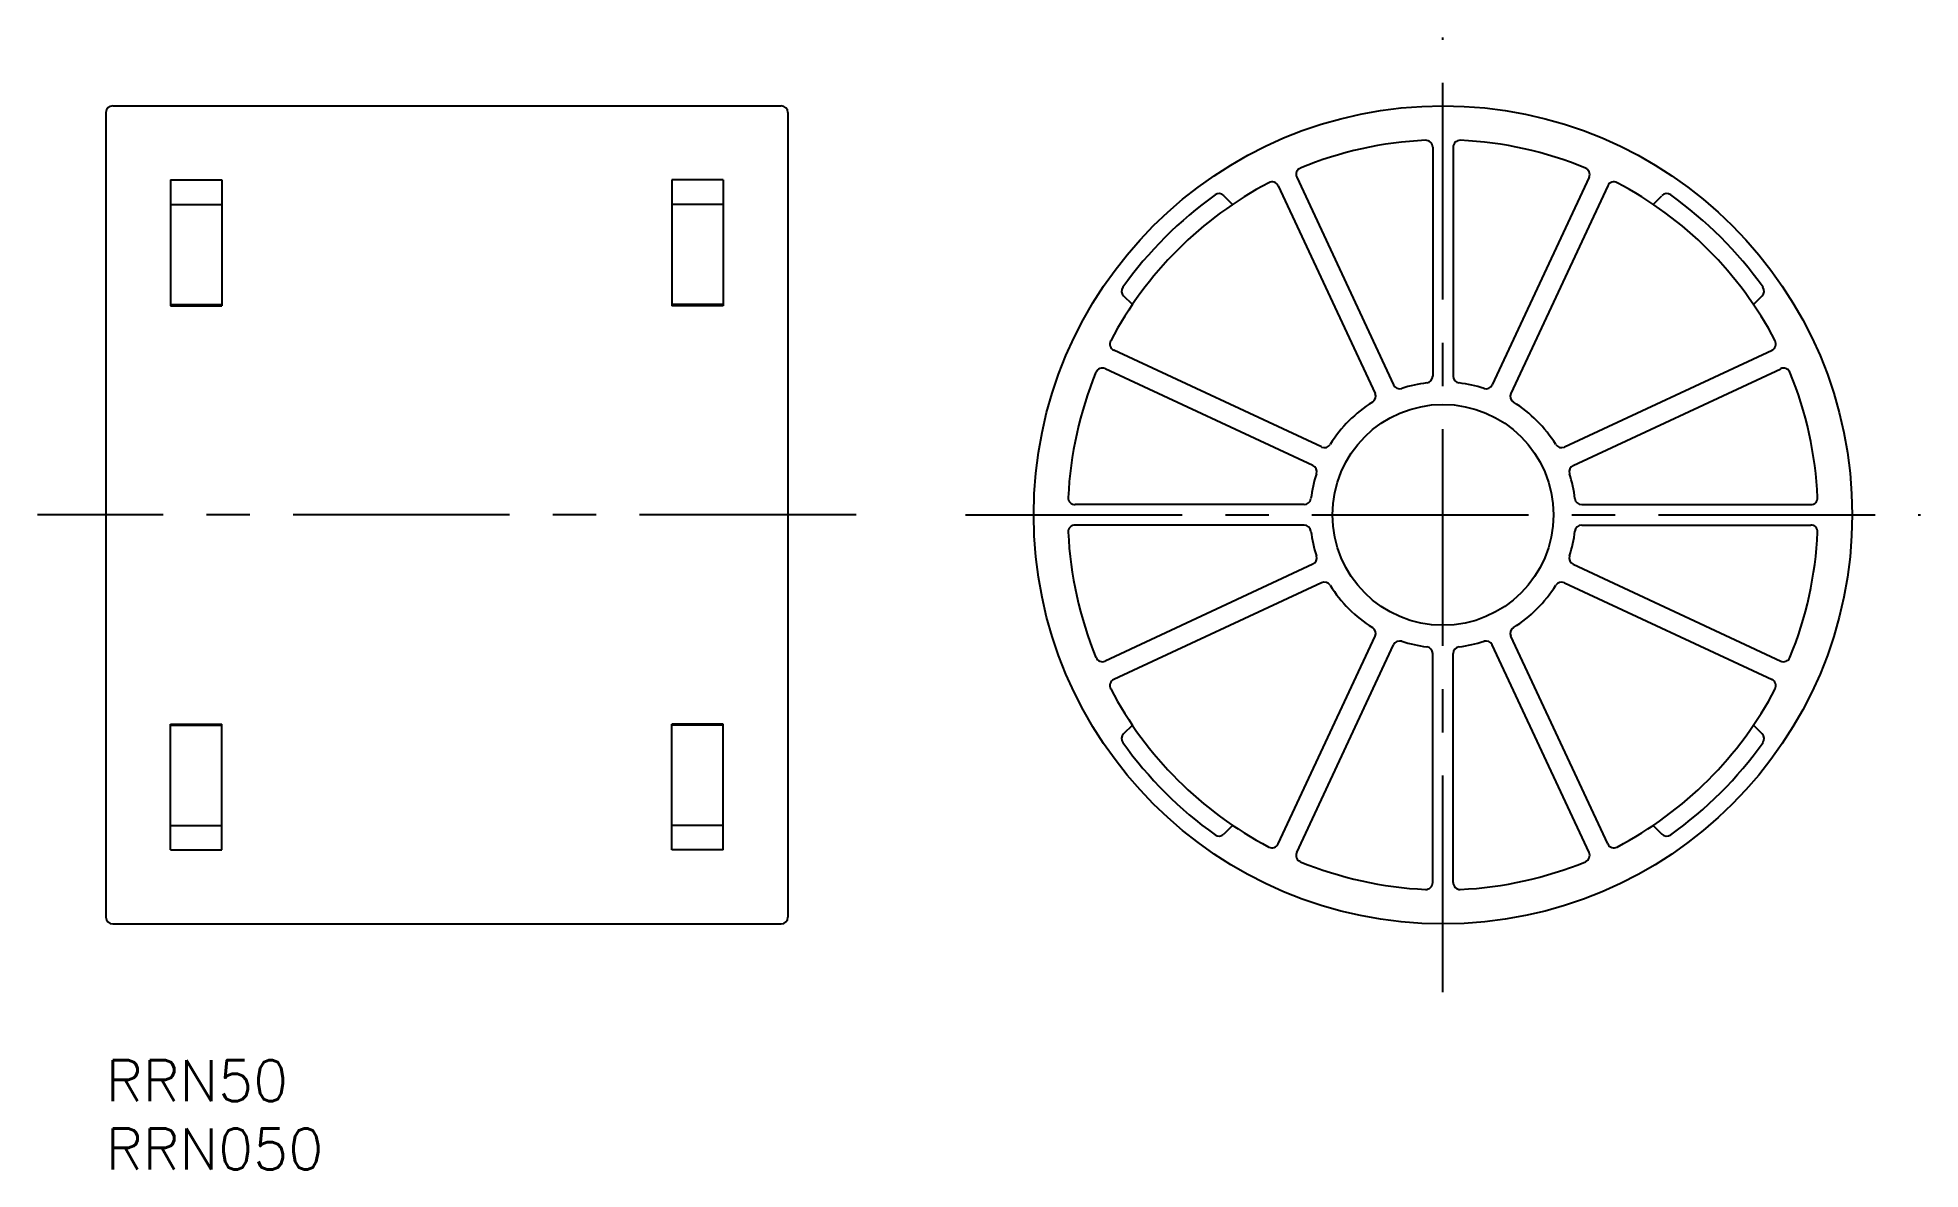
# Model space of a CAD drawing. Extents: x -5 to 133, y -8 to 75.
import ezdxf

# ---------------------------------------------------------------- set-up
doc = ezdxf.new("R2010")
doc.units = 0
doc.header["$LTSCALE"] = 0.5
doc.linetypes.add('CENTER', pattern=[50.8, 31.75, -6.35, 6.35, -6.35])
for name, color, linetype in [('MSM_CENTER', 1, 'CENTER'), ('MSM_CONTINUOUS', 7, 'CONTINUOUS'), ('MSM_PART_NUMBER', 7, 'CONTINUOUS')]:
    doc.layers.add(name, color=color, linetype=linetype)
doc.styles.get("Standard").update_dxf_attribs({"font": 'txt.shx', "height": 3, "bigfont": 'bigfont.shx'})

# ---------------------------------------------------------------- blocks, each defined once
blk = doc.blocks.new('*U6')
at = {"layer": 'MSM_PART_NUMBER'}
blk.add_text('RRN50', height=3, dxfattribs=at).set_placement((0, -3))
blk = doc.blocks.new('*U7')
at = {"layer": 'MSM_PART_NUMBER'}
blk.add_text('RRN050', height=3, dxfattribs=at).set_placement((0, -8))

msp = doc.modelspace()

# ---------------------------------------------------------------- linework, layer by layer
at = {"layer": 'MSM_CENTER'}
for p, q in [((98.02, 5), (98.02, 75)), ((55, 40), (-5, 40)), ((63.02, 40), (133.02, 40))]:
    msp.add_line(p, q, dxfattribs=at)
at = {"layer": 'MSM_CONTINUOUS'}
for p, q in [((0, 69.5), (0, 10.5)), ((0.5, 70), (49.5, 70)), ((50, 69.5), (50, 10.5)), ((97.27, 66.97), (97.27, 50.17)), ((98.77, 66.97), (98.77, 50.17)), ((4.75, 64.57), (8.5, 64.57)), ((4.75, 64.57), (4.75, 55.34)), ((8.5, 64.57), (8.5, 55.34)), ((41.5, 64.57), (41.5, 55.34)), ((45.25, 64.57), (41.5, 64.57)), ((45.25, 64.57), (45.25, 55.34)), ((85.94, 64.13), (93.04, 48.9)), ((87.3, 64.76), (94.4, 49.54)), ((108.74, 64.76), (101.64, 49.54)), ((110.1, 64.13), (103, 48.9)), ((4.75, 62.77), (8.5, 62.77)), ((45.25, 62.77), (41.5, 62.77)), ((82.6, 62.77), (81.96, 63.41)), ((113.44, 62.77), (114.07, 63.41)), ((4.75, 55.42), (8.5, 55.42)), ((4.75, 55.34), (8.5, 55.34)), ((45.25, 55.42), (41.5, 55.42)), ((45.25, 55.34), (41.5, 55.34)), ((75.25, 55.42), (74.61, 56.06)), ((120.79, 55.42), (121.43, 56.06)), ((89.11, 44.98), (73.89, 52.08)), ((106.92, 44.98), (122.15, 52.08)), ((88.48, 43.62), (73.26, 50.72)), ((107.56, 43.62), (122.78, 50.72)), ((87.84, 40.75), (71.05, 40.75)), ((108.19, 40.75), (124.99, 40.75)), ((87.84, 39.25), (71.05, 39.25)), ((108.19, 39.25), (124.99, 39.25)), ((88.48, 36.38), (73.26, 29.28)), ((107.56, 36.38), (122.78, 29.28)), ((89.11, 35.02), (73.89, 27.92)), ((106.92, 35.02), (122.15, 27.92)), ((85.94, 15.87), (93.04, 31.1)), ((87.3, 15.24), (94.4, 30.46)), ((108.74, 15.24), (101.64, 30.46)), ((110.1, 15.87), (103, 31.1)), ((97.27, 13.03), (97.27, 29.83)), ((98.77, 13.03), (98.77, 29.83)), ((4.75, 24.66), (8.5, 24.66)), ((4.75, 15.43), (4.75, 24.66)), ((4.75, 24.58), (8.5, 24.58)), ((8.5, 15.43), (8.5, 24.66)), ((45.25, 24.66), (41.5, 24.66)), ((41.5, 15.43), (41.5, 24.66)), ((45.25, 24.58), (41.5, 24.58)), ((45.25, 15.43), (45.25, 24.66)), ((75.25, 24.58), (74.61, 23.94)), ((120.79, 24.58), (121.43, 23.94)), ((4.75, 17.23), (8.5, 17.23)), ((45.25, 17.23), (41.5, 17.23)), ((82.6, 17.23), (81.96, 16.59)), ((113.44, 17.23), (114.07, 16.59)), ((4.75, 15.43), (8.5, 15.43)), ((45.25, 15.43), (41.5, 15.43)), ((0.5, 10), (49.5, 10))]:
    msp.add_line(p, q, dxfattribs=at)
for radius in [30, 8.1]:
    msp.add_circle((98.02, 40), radius, dxfattribs=at)
for centre, radius, start, end in [((0.5, 69.5), 0.5, 90, 180), ((49.5, 69.5), 0.5, 0, 90), ((98.02, 40), 27.5, 92.6535, 112.3465), ((96.77, 66.97), 0.5, 0, 92.6535), ((99.27, 66.97), 0.5, 87.3465, 180), ((98.02, 40), 27.5, 67.6535, 87.3465), ((87.75, 64.97), 0.5, 112.3465, 205), ((108.28, 64.97), 0.5, 335, 67.6535), ((98.02, 40), 27.5, 117.6535, 152.3465), ((81.61, 63.06), 0.5, 45, 125.4402), ((85.49, 63.92), 0.5, 25, 117.6535), ((110.55, 63.92), 0.5, 62.3465, 155), ((98.02, 40), 27.5, 27.6535, 62.3465), ((114.43, 63.06), 0.5, 54.5598, 135), ((98.02, 40), 28.8, 125.4402, 144.5598), ((98.02, 40), 28.8, 35.4402, 54.5598), ((74.96, 56.41), 0.5, 144.5598, 225), ((121.07, 56.41), 0.5, 315, 35.4402), ((74.1, 52.53), 0.5, 152.3465, 245), ((121.93, 52.53), 0.5, 295, 27.6535), ((98.02, 40), 27.5, 157.6535, 177.3465), ((73.05, 50.27), 0.5, 65, 157.6535), ((96.77, 50.17), 0.5, 277.0047, 0), ((99.27, 50.17), 0.5, 180, 262.9953), ((122.99, 50.27), 0.5, 22.3465, 115), ((98.02, 40), 27.5, 2.6535, 22.3465), ((92.59, 48.69), 0.5, 302.0047, 25), ((94.85, 49.75), 0.5, 205, 287.9953), ((98.02, 40), 9.75, 97.0047, 107.9953), ((98.02, 40), 9.75, 72.0047, 82.9953), ((101.18, 49.75), 0.5, 252.0047, 335), ((103.45, 48.69), 0.5, 155, 237.9953), ((98.02, 40), 9.75, 122.0047, 147.9953), ((98.02, 40), 9.75, 32.0047, 57.9953), ((89.33, 45.43), 0.5, 245, 327.9953), ((106.71, 45.43), 0.5, 212.0047, 295), ((98.02, 40), 9.75, 162.0047, 172.9953), ((88.27, 43.17), 0.5, 342.0047, 65), ((107.77, 43.17), 0.5, 115, 197.9953), ((98.02, 40), 9.75, 7.0047, 17.9953), ((71.05, 41.25), 0.5, 177.3465, 270), ((87.84, 41.25), 0.5, 270, 352.9953), ((108.19, 41.25), 0.5, 187.0047, 270), ((124.99, 41.25), 0.5, 270, 2.6535), ((71.05, 38.75), 0.5, 90, 182.6535), ((98.02, 40), 27.5, 182.6535, 202.3465), ((87.84, 38.75), 0.5, 7.0047, 90), ((98.02, 40), 9.75, 187.0047, 197.9953), ((98.02, 40), 9.75, 342.0047, 352.9953), ((108.19, 38.75), 0.5, 90, 172.9953), ((98.02, 40), 27.5, 337.6535, 357.3465), ((124.99, 38.75), 0.5, 357.3465, 90), ((88.27, 36.83), 0.5, 295, 17.9953), ((107.77, 36.83), 0.5, 162.0047, 245), ((89.33, 34.57), 0.5, 32.0047, 115), ((98.02, 40), 9.75, 212.0047, 237.9953), ((98.02, 40), 9.75, 302.0047, 327.9953), ((106.71, 34.57), 0.5, 65, 147.9953), ((92.59, 31.31), 0.5, 335, 57.9953), ((94.85, 30.25), 0.5, 72.0047, 155), ((98.02, 40), 9.75, 252.0047, 262.9953), ((98.02, 40), 9.75, 277.0047, 287.9953), ((101.18, 30.25), 0.5, 25, 107.9953), ((103.45, 31.31), 0.5, 122.0047, 205), ((73.05, 29.73), 0.5, 202.3465, 295), ((96.77, 29.83), 0.5, 0, 82.9953), ((99.27, 29.83), 0.5, 97.0047, 180), ((122.99, 29.73), 0.5, 245, 337.6535), ((74.1, 27.47), 0.5, 115, 207.6535), ((121.93, 27.47), 0.5, 332.3465, 65), ((98.02, 40), 27.5, 207.6535, 242.3465), ((98.02, 40), 27.5, 297.6535, 332.3465), ((74.96, 23.59), 0.5, 135, 215.4402), ((121.07, 23.59), 0.5, 324.5598, 45), ((98.02, 40), 28.8, 215.4402, 234.5598), ((98.02, 40), 28.8, 305.4402, 324.5598), ((81.61, 16.94), 0.5, 234.5598, 315), ((114.43, 16.94), 0.5, 225, 305.4402), ((85.49, 16.08), 0.5, 242.3465, 335), ((87.75, 15.03), 0.5, 155, 247.6535), ((108.28, 15.03), 0.5, 292.3465, 25), ((110.55, 16.08), 0.5, 205, 297.6535), ((98.02, 40), 27.5, 247.6535, 267.3465), ((98.02, 40), 27.5, 272.6535, 292.3465), ((96.77, 13.03), 0.5, 267.3465, 0), ((99.27, 13.03), 0.5, 180, 272.6535), ((0.5, 10.5), 0.5, 180, 270), ((49.5, 10.5), 0.5, 270, 0)]:
    msp.add_arc(centre, radius, start, end, dxfattribs=at)

# ---------------------------------------------------------------- block references
for name in ['*U6', '*U7']:
    msp.add_blockref(name, (0, 0), dxfattribs=at)

doc.saveas('drawing.dxf')
